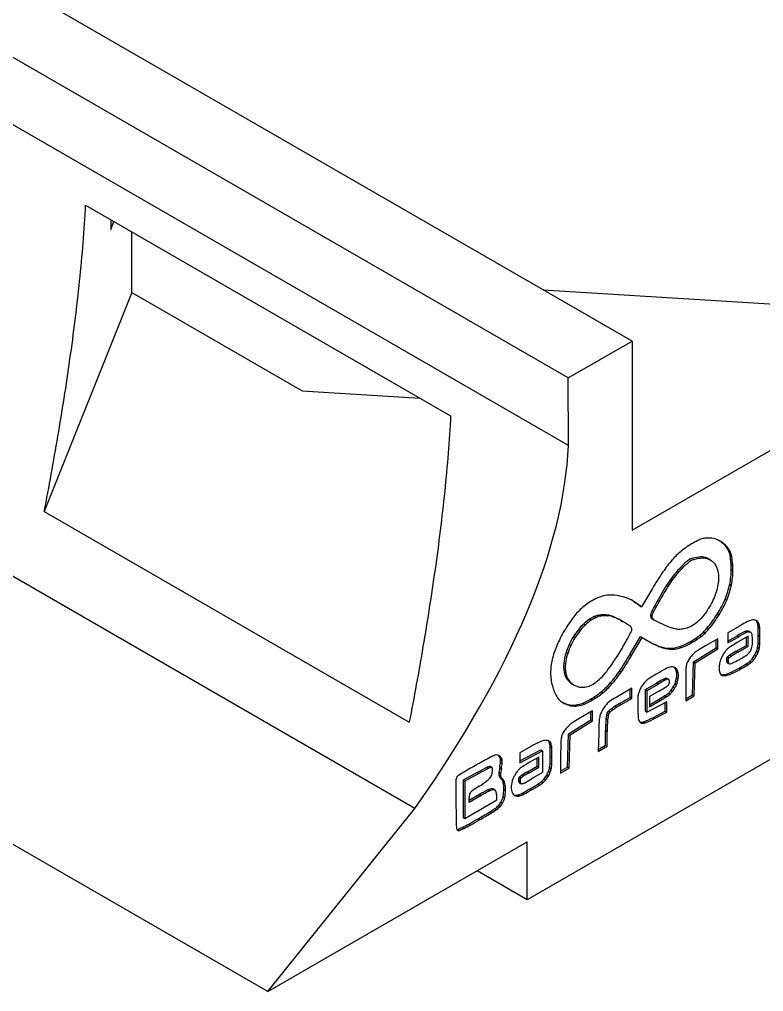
# Model space of a CAD drawing. Header units: millimetres. Extents: x 15 to 589, y 5 to 415.
# Drawn here: x 388.5 to 419.95, y 286.84 to 327.93 of the extents above; entities that cross this region are included whole.
import ezdxf

# ---------------------------------------------------------------- set-up
doc = ezdxf.new("R2010")
doc.units = ezdxf.units.MM

msp = doc.modelspace()

# ---------------------------------------------------------------- linework, layer by layer
at = {"color": 7, "linetype": 'Continuous', "lineweight": 25}
for p, q in [((414.39093, 314.32969), (344.38736, 354.7419)), ((411.69851, 312.7754), (341.69494, 353.1876)), ((411.70311, 309.92016), (341.69954, 350.33236)), ((405.2152, 294.57039), (335.21162, 334.98259)), ((399.00007, 286.83883), (328.9965, 327.25104)), ((391.29895, 320.07272), (406.72435, 311.16783)), ((392.36181, 319.45915), (392.36181, 319.05596)), ((392.36181, 319.05596), (392.49281, 319.38353)), ((393.25161, 316.38167), (393.25161, 318.94548)), ((410.62984, 316.50093), (421.63074, 315.82493)), ((393.25161, 316.38167), (389.5529, 307.13302)), ((393.25161, 316.38167), (400.44787, 312.22736)), ((411.69851, 312.7754), (414.39093, 314.32969)), ((414.39093, 314.32969), (414.39093, 306.33882)), ((414.39093, 306.33882), (426.22694, 313.1716)), ((411.70311, 309.92016), (411.69851, 312.7754)), ((400.44787, 312.22736), (405.41805, 311.92195)), ((442.49039, 309.49564), (409.96348, 290.71825)), ((389.5529, 307.13302), (404.97829, 298.22813)), ((418.15696, 305.84378), (418.22767, 305.80296)), ((418.36981, 305.63953), (418.44052, 305.59871)), ((418.50252, 305.40002), (418.57323, 305.3592)), ((417.71055, 305.08418), (417.62216, 305.13521)), ((418.5335, 305.2814), (418.60421, 305.24058)), ((418.55963, 305.09842), (418.63034, 305.0576)), ((418.57785, 304.88942), (418.64856, 304.8486)), ((418.58439, 304.68343), (418.6551, 304.64261)), ((415.25224, 303.87149), (414.79373, 303.09705)), ((418.51895, 304.05902), (418.58966, 304.0182)), ((414.72302, 303.13787), (414.48173, 303.31512)), ((414.48173, 303.31512), (414.55244, 303.2743)), ((414.79373, 303.09705), (414.55244, 303.2743)), ((418.32332, 303.42684), (418.39403, 303.38602)), ((414.72302, 303.13787), (414.79373, 303.09705)), ((412.58762, 302.57451), (412.65833, 302.53369)), ((412.79792, 302.69145), (412.86863, 302.65063)), ((413.01878, 302.74968), (413.08949, 302.70886)), ((413.28768, 302.76058), (413.35839, 302.71976)), ((413.5551, 302.70319), (413.62581, 302.66237)), ((413.94621, 302.50817), (413.91509, 302.526)), ((413.91509, 302.526), (413.9858, 302.48518)), ((414.01692, 302.46735), (413.94621, 302.50817)), ((415.23442, 302.59188), (415.3228, 302.54085)), ((417.99881, 302.80109), (418.06952, 302.76027)), ((419.6543, 302.48929), (419.72501, 302.44846)), ((412.12201, 302.13489), (412.19272, 302.09407)), ((412.3541, 302.38407), (412.42481, 302.34325)), ((417.4053, 302.0339), (417.47601, 301.99308)), ((417.5551, 302.19566), (417.62581, 302.15484)), ((418.96688, 302.30348), (418.44174, 302.00033)), ((419.15829, 302.05234), (419.229, 302.01152)), ((419.31532, 302.07246), (419.38603, 302.03164)), ((419.40701, 302.02261), (419.3363, 302.06343)), ((419.69827, 302.39353), (419.76898, 302.35271)), ((419.71812, 302.23096), (419.78883, 302.19014)), ((411.91355, 301.84111), (411.98426, 301.80029)), ((414.29676, 301.0801), (414.74639, 301.84363)), ((414.36747, 301.03928), (414.8171, 301.80281)), ((414.74639, 301.84363), (415.1916, 301.59668)), ((414.74639, 301.84363), (414.8171, 301.80281)), ((414.8171, 301.80281), (415.26231, 301.55586)), ((416.83476, 301.62079), (416.90547, 301.57997)), ((417.07219, 301.76732), (417.1429, 301.7265)), ((417.25249, 301.89779), (417.3232, 301.85697)), ((418.01159, 301.752), (417.49754, 301.45525)), ((417.94088, 301.37303), (417.94088, 301.71118)), ((418.01159, 301.33221), (418.01159, 301.752)), ((418.44174, 302.00033), (418.44174, 301.57456)), ((418.44174, 301.6562), (418.82975, 301.88019)), ((418.44174, 301.57456), (418.90046, 301.83937)), ((418.82975, 301.88019), (418.90046, 301.83937)), ((419.30205, 301.85832), (418.83838, 301.59065)), ((419.23134, 301.47338), (419.23134, 301.8175)), ((419.30205, 301.43256), (419.30205, 301.85832)), ((419.72295, 301.8991), (419.79366, 301.85828)), ((411.7378, 301.5155), (411.80851, 301.47468)), ((415.1916, 301.59668), (415.26231, 301.55586)), ((415.62694, 301.40515), (415.69765, 301.36433)), ((416.01318, 301.3478), (416.08389, 301.30698)), ((416.40046, 301.41938), (416.47118, 301.37856)), ((416.98839, 300.78172), (417.94088, 301.37303)), ((417.0591, 300.7409), (418.01159, 301.33221)), ((417.94088, 301.37303), (418.01159, 301.33221)), ((418.79692, 301.22259), (419.23134, 301.47338)), ((418.79692, 301.22259), (418.86764, 301.18177)), ((418.86764, 301.18177), (419.30205, 301.43256)), ((419.23134, 301.47338), (419.30205, 301.43256)), ((419.6543, 301.22965), (419.72501, 301.18883)), ((419.69827, 301.37616), (419.76898, 301.33534)), ((419.71812, 301.56167), (419.78883, 301.52085)), ((411.60249, 301.17226), (411.6732, 301.13144)), ((414.29676, 301.0801), (414.36747, 301.03928)), ((418.38212, 300.82347), (418.45283, 300.78265)), ((418.38752, 300.91647), (418.45823, 300.87565)), ((418.42671, 300.98629), (418.49742, 300.94547)), ((418.5229, 301.06105), (418.59361, 301.02023)), ((419.36457, 300.79821), (419.43528, 300.75739)), ((419.46949, 300.90955), (419.5402, 300.86873)), ((419.57212, 301.06371), (419.64283, 301.02289)), ((411.50443, 300.72607), (411.57514, 300.68525)), ((413.85887, 300.38507), (413.92958, 300.34425)), ((416.19847, 300.51925), (416.26918, 300.47843)), ((416.24534, 300.44622), (416.31605, 300.4054)), ((416.95321, 299.37767), (416.98839, 300.78172)), ((416.98839, 300.78172), (417.0591, 300.7409)), ((417.02392, 299.33685), (417.0591, 300.7409)), ((418.41082, 300.75225), (418.48153, 300.71143)), ((418.42496, 300.74035), (418.49567, 300.69953)), ((418.92383, 300.51528), (418.99454, 300.47446)), ((419.21381, 300.68825), (419.28452, 300.64743)), ((411.51737, 300.34498), (411.58808, 300.30416)), ((411.64404, 300.04369), (411.71475, 300.00287)), ((415.70374, 300.03622), (415.77445, 299.9954)), ((415.81645, 300.08135), (415.88716, 300.04053)), ((415.93075, 300.03602), (415.86004, 300.07684)), ((416.24534, 299.97547), (416.31605, 299.93465)), ((416.27258, 300.35136), (416.34329, 300.31054)), ((416.27258, 300.10178), (416.34329, 300.06095)), ((418.31469, 300.24415), (418.3854, 300.20333)), ((418.57537, 300.33335), (418.64608, 300.29253)), ((411.87818, 299.83091), (411.94889, 299.79009)), ((413.47276, 299.88215), (413.54347, 299.84133)), ((414.38599, 299.65899), (413.86708, 299.35943)), ((414.31528, 299.27404), (414.31528, 299.61817)), ((414.38599, 299.23322), (414.38599, 299.65899)), ((414.96051, 299.61105), (415.4214, 299.87712)), ((414.96051, 298.68855), (414.96051, 299.61105)), ((414.96051, 299.61105), (415.03122, 299.57023)), ((415.03122, 299.57023), (415.49212, 299.8363)), ((415.03122, 298.64773), (415.03122, 299.57023)), ((415.4214, 299.87712), (415.49212, 299.8363)), ((416.02995, 299.56354), (416.10066, 299.52272)), ((416.13087, 299.71577), (416.20158, 299.67495)), ((416.19847, 299.84832), (416.26918, 299.8075)), ((416.65967, 299.90201), (416.65967, 299.12657)), ((412.65611, 299.2064), (412.72682, 299.16558)), ((413.08737, 299.5069), (413.15808, 299.46608)), ((413.86668, 299.01508), (414.31528, 299.27404)), ((413.93739, 298.97426), (414.38599, 299.23322)), ((414.31528, 299.27404), (414.38599, 299.23322)), ((415.55782, 299.5549), (415.1234, 299.30412)), ((415.1234, 299.30412), (415.1234, 298.87835)), ((415.1234, 298.95999), (415.51636, 299.18684)), ((415.1234, 298.87835), (415.58707, 299.14602)), ((415.51636, 299.18684), (415.58707, 299.14602)), ((415.78306, 299.34669), (415.85377, 299.30587)), ((415.92744, 299.45344), (415.99815, 299.41262)), ((416.65967, 299.20821), (416.95321, 299.37767)), ((416.65967, 299.12657), (417.02392, 299.33685)), ((416.95321, 299.37767), (417.02392, 299.33685)), ((411.43352, 299.06464), (411.46199, 299.05139)), ((411.46199, 299.05139), (411.5327, 299.01057)), ((411.75155, 298.96066), (411.82226, 298.91984)), ((412.01903, 298.95366), (412.08974, 298.91284)), ((412.30637, 299.03299), (412.37708, 298.99217)), ((413.52186, 298.79244), (413.59258, 298.75162)), ((413.68013, 298.90159), (413.75084, 298.86077)), ((413.86668, 299.01508), (413.93739, 298.97426)), ((415.86081, 299.08468), (415.03122, 298.64773)), ((415.7901, 298.69119), (415.7901, 299.04743)), ((415.86081, 298.65037), (415.86081, 299.08468)), ((412.72682, 298.70117), (412.21277, 298.40442)), ((412.65611, 298.32219), (412.65611, 298.66035)), ((412.72682, 298.28137), (412.72682, 298.70117)), ((413.29017, 298.36896), (413.36088, 298.32814)), ((413.31259, 298.54185), (413.3833, 298.50103)), ((413.34436, 298.62839), (413.41507, 298.58757)), ((413.39921, 298.69523), (413.46992, 298.65441)), ((414.96051, 298.68855), (415.03122, 298.64773)), ((415.29247, 298.43001), (415.7901, 298.69119)), ((415.29247, 298.43001), (415.36318, 298.38919)), ((415.36318, 298.38919), (415.86081, 298.65037)), ((415.7901, 298.69119), (415.86081, 298.65037)), ((411.70362, 297.73088), (412.65611, 298.32219)), ((411.77433, 297.69006), (412.72682, 298.28137)), ((412.65611, 298.32219), (412.72682, 298.28137)), ((413.27533, 298.14686), (413.34604, 298.10604)), ((414.87659, 298.2416), (414.9473, 298.20078)), ((411.66844, 296.32684), (411.70362, 297.73088)), ((411.70362, 297.73088), (411.77433, 297.69006)), ((411.73915, 296.28602), (411.77433, 297.69006)), ((412.98239, 297.75508), (412.96143, 296.99162)), ((413.27061, 297.25175), (413.27061, 297.87621)), ((413.27061, 297.87621), (413.34132, 297.83539)), ((413.34132, 297.21093), (413.34132, 297.83539)), ((410.11821, 297.19525), (409.65428, 296.92743)), ((410.89439, 297.37905), (410.9651, 297.33823)), ((410.92759, 297.1916), (410.9983, 297.15078)), ((412.96143, 296.99162), (413.34132, 297.21093)), ((412.96371, 297.07458), (413.27061, 297.25175)), ((413.27061, 297.25175), (413.34132, 297.21093)), ((408.74284, 296.82192), (408.73263, 296.83126)), ((408.74284, 296.82192), (408.81355, 296.7811)), ((408.80848, 296.74075), (408.87919, 296.69993)), ((409.65428, 296.5862), (410.53605, 297.05686)), ((409.65428, 296.50763), (410.60676, 297.01604)), ((409.65428, 296.92743), (409.65428, 296.50763)), ((410.45314, 296.74995), (410.02019, 296.50002)), ((410.38243, 296.36501), (410.38243, 296.70913)), ((410.45314, 296.32418), (410.45314, 296.74995)), ((410.53605, 297.05686), (410.60676, 297.01604)), ((410.60676, 297.01604), (410.60676, 296.09355)), ((410.93548, 296.78169), (411.00619, 296.74087)), ((411.3749, 296.85117), (411.3749, 296.07574)), ((408.24549, 296.30609), (408.3162, 296.26527)), ((408.36898, 296.3539), (408.43969, 296.31308)), ((408.47205, 296.30963), (408.40134, 296.35045)), ((408.80104, 296.32629), (408.87175, 296.28547)), ((408.83394, 296.54038), (408.90465, 296.49956)), ((408.83563, 296.65841), (408.90634, 296.61759)), ((409.97871, 296.13195), (410.38243, 296.36501)), ((410.04942, 296.09113), (410.45314, 296.32418)), ((410.38243, 296.36501), (410.45314, 296.32418)), ((410.91002, 296.29738), (410.98073, 296.25656)), ((410.93035, 296.47473), (411.00106, 296.43391)), ((411.3749, 296.15738), (411.66844, 296.32684)), ((411.3749, 296.07574), (411.73915, 296.28602)), ((411.66844, 296.32684), (411.73915, 296.28602)), ((407.84756, 296.09283), (407.24843, 295.76727)), ((407.91827, 296.05201), (407.31914, 295.72645)), ((407.84756, 296.09283), (407.91827, 296.05201)), ((408.76592, 295.99801), (408.83663, 295.95719)), ((408.7683, 296.1146), (408.83901, 296.07378)), ((408.79122, 295.91926), (408.86193, 295.87844)), ((409.63588, 295.91108), (409.70659, 295.87026)), ((409.72621, 295.98271), (409.79692, 295.94189)), ((409.97871, 296.13195), (410.04942, 296.09113)), ((410.60676, 296.09355), (410.14587, 295.82748)), ((410.78465, 295.99081), (410.85536, 295.94999)), ((410.86589, 296.15394), (410.93661, 296.11312)), ((407.24843, 295.76727), (407.24843, 294.20099)), ((407.24843, 295.76727), (407.31914, 295.72645)), ((407.31914, 295.72645), (407.31914, 294.16017)), ((408.85175, 295.84732), (408.92246, 295.8065)), ((408.94378, 295.67988), (409.01449, 295.63906)), ((409.59465, 295.75057), (409.66536, 295.70975)), ((409.59893, 295.84283), (409.66964, 295.80201)), ((409.62392, 295.67903), (409.69463, 295.63821)), ((409.63652, 295.66858), (409.70723, 295.62776)), ((410.40767, 295.60412), (410.47838, 295.5633)), ((410.56985, 295.71995), (410.64056, 295.67913)), ((410.67917, 295.83363), (410.74989, 295.79281)), ((407.94283, 295.16954), (407.5035, 294.91592)), ((408.01354, 295.12872), (407.5035, 294.83428)), ((407.5035, 294.83428), (407.5035, 295.03915)), ((407.94283, 295.16954), (408.01354, 295.12872)), ((408.30399, 295.36508), (408.3747, 295.32426)), ((408.48129, 295.41357), (408.552, 295.37275)), ((408.59999, 295.36099), (408.52928, 295.40181)), ((408.67106, 294.94061), (408.67106, 295.1393)), ((408.94087, 295.08671), (409.01158, 295.04589)), ((408.97313, 295.39683), (409.04384, 295.35601)), ((409.47117, 295.13627), (409.54188, 295.09545)), ((409.58049, 295.14881), (409.6512, 295.10799)), ((409.74267, 295.22022), (409.81338, 295.1794)), ((410.07517, 295.40706), (410.14588, 295.36624)), ((407.31914, 294.16017), (408.67106, 294.94061)), ((408.74437, 294.70308), (408.81509, 294.66226)), ((408.84616, 294.83949), (408.91687, 294.79867)), ((399.00007, 286.83883), (405.2152, 294.57039)), ((408.37474, 294.42953), (408.44545, 294.38871)), ((408.60634, 294.582), (408.67705, 294.54118)), ((407.24843, 294.20099), (407.31914, 294.16017)), ((407.48994, 293.91944), (407.56065, 293.87862)), ((407.87523, 294.13706), (407.94594, 294.09624)), ((407.02251, 293.69023), (407.09322, 293.64941)), ((407.21657, 293.77765), (407.28728, 293.73683)), ((399.00007, 286.83883), (409.96348, 293.16788)), ((409.96348, 290.71825), (409.96348, 293.16788)), ((409.96348, 290.71825), (407.84182, 291.94306))]:
    msp.add_line(p, q, dxfattribs=at)
at = {"color": 8, "linetype": 'Continuous', "lineweight": 25}
msp.add_line((418.14061, 300.23977), (418.20709, 300.20139), dxfattribs=at)
at = {"color": 7, "linetype": 'Continuous', "lineweight": 25, "flags": 128}
msp.add_lwpolyline([(419.31532, 302.07246), (419.32979, 302.06687), (419.3363, 302.06343)], dxfattribs=at)
at = {"color": 7, "linetype": 'Continuous', "lineweight": 25}
for centre, radius, start, end in [((418.51715, 302.9873), 3.20769, 120.161641, 129.561824), ((419.84451, 300.66037), 5.88654, 117.055416, 119.952397), ((417.67719, 304.91251), 1.11392, 107.423938, 117.258879), ((417.55064, 305.32034), 0.68692, 94.025946, 107.538409), ((417.60656, 304.40699), 1.60196, 86.671711, 93.727806), ((417.65347, 305.14895), 0.85853, 68.403038, 86.922361), ((417.5387, 304.87296), 1.1574, 53.467808, 68.149083), ((417.46659, 304.91182), 1.15981, 53.469889, 57.972349), ((417.45094, 304.895), 1.18264, 39.016459, 53.345718), ((417.52165, 304.85418), 1.18264, 39.016459, 53.345718), ((418.56583, 302.92699), 3.2852, 129.546447, 138.974301), ((417.72927, 305.12811), 0.81966, 19.374011, 38.604402), ((417.79998, 305.08729), 0.81966, 19.374011, 38.604402), ((417.85016, 305.16626), 0.69297, 9.564731, 19.714107), ((417.92087, 305.12544), 0.69297, 9.564731, 19.714107), ((419.93063, 301.72766), 5.10206, 138.873891, 146.063393), ((415.33756, 304.73175), 3.24286, 6.492311, 9.75855), ((414.61096, 304.64889), 3.97418, 3.469893, 6.494774), ((415.40827, 304.69093), 3.24286, 6.492311, 9.75855), ((414.68167, 304.60807), 3.97418, 3.469893, 6.494774), ((427.489, 296.62782), 14.22003, 146.017211, 149.376167), ((415.49232, 304.69184), 3.09207, 348.190572, 359.844278), ((414.9972, 304.67265), 3.5872, 0.172332, 3.464571), ((415.56303, 304.65102), 3.09207, 348.190572, 359.844278), ((415.06791, 304.63182), 3.5872, 0.172332, 3.464571), ((415.1179, 304.76514), 3.47358, 337.338949, 348.271035), ((415.18861, 304.72432), 3.47358, 337.338949, 348.271035), ((413.98293, 301.12581), 2.57544, 118.51012, 125.284852), ((413.77592, 301.50866), 2.14022, 110.82064, 118.532546), ((413.54229, 302.12759), 1.47866, 100.912375, 110.883208), ((413.47904, 302.47343), 1.12711, 85.569673, 101.083814), ((413.36107, 301.13129), 2.47439, 76.763749, 85.246798), ((413.38531, 301.23825), 2.36472, 67.810903, 76.74201), ((413.79438, 302.24264), 1.28022, 53.69192, 67.786742), ((413.72226, 302.28145), 1.28268, 53.693952, 58.167338), ((414.49777, 305.01371), 4.14161, 327.707527, 337.471023), ((414.56848, 304.97289), 4.14161, 327.707527, 337.471023), ((414.30174, 300.8127), 3.02052, 132.589734, 143.784326), ((413.9042, 301.23815), 2.43827, 125.299637, 132.477966), ((416.46777, 299.20757), 5.71645, 143.631298, 150.643342), ((413.92098, 300.70107), 2.29949, 125.440063, 132.95365), ((413.99169, 300.66025), 2.29949, 125.440063, 132.95365), ((413.19498, 301.72984), 1.04036, 112.43641, 125.718041), ((413.26569, 301.68902), 1.04036, 112.43641, 125.718041), ((413.12415, 301.90212), 0.85409, 97.086353, 112.455252), ((413.19486, 301.8613), 0.85409, 97.086353, 112.455252), ((413.22472, 300.99127), 1.77044, 87.961955, 96.679677), ((413.29543, 300.95045), 1.77044, 87.961955, 96.679677), ((413.26452, 302.00095), 0.75999, 67.520904, 88.253799), ((413.33523, 301.96013), 0.75999, 67.520904, 88.253799), ((412.23868, 299.57449), 3.39436, 60.404133, 67.180814), ((412.3094, 299.53367), 3.39436, 60.404133, 67.180814), ((411.40861, 297.9493), 5.2169, 56.000504, 60.395715), ((413.4678, 305.65646), 5.35567, 319.744663, 327.781435), ((413.53851, 305.61564), 5.35567, 319.744663, 327.781435), ((425.69196, 290.65671), 13.44894, 118.493472, 120.003006), ((419.71275, 301.68078), 0.90778, 108.017564, 118.757081), ((419.50937, 302.31779), 0.23913, 82.911747, 108.884531), ((419.49854, 302.26748), 0.29042, 60.209386, 82.016196), ((419.41853, 302.30069), 0.30191, 38.657013, 51.59737), ((419.49485, 302.26532), 0.29414, 38.510276, 59.794764), ((419.46818, 302.34585), 0.23498, 11.708896, 37.620185), ((419.53889, 302.30503), 0.23498, 11.708896, 37.620185), ((414.36184, 300.32467), 2.87988, 141.055011, 148.226491), ((414.43255, 300.28385), 2.87988, 141.055011, 148.226491), ((413.98462, 300.63275), 2.39285, 132.9542, 141.114691), ((414.05533, 300.59193), 2.39285, 132.9542, 141.114691), ((404.50995, 306.96016), 11.002, 332.418312, 333.623833), ((414.2251, 302.15137), 0.15895, 354.950777, 50.674058), ((414.2332, 302.14161), 0.15029, 332.57522, 358.390703), ((416.03754, 303.41569), 1.94425, 308.674231, 314.707634), ((415.64268, 303.81646), 2.50686, 314.677736, 319.718242), ((415.71339, 303.77564), 2.50686, 314.677736, 319.718242), ((421.04724, 298.04771), 4.42777, 115.252942, 120.053828), ((419.26323, 301.85618), 0.22247, 76.457911, 118.14564), ((419.33394, 301.81536), 0.22247, 76.457911, 118.14564), ((419.34583, 301.92037), 0.11831, 5.453589, 70.134679), ((418.87487, 302.21047), 0.8435, 1.392157, 12.53502), ((408.40756, 301.90048), 11.31539, 359.992987, 1.673607), ((418.94558, 302.16964), 0.8435, 1.392157, 12.53502), ((408.47827, 301.85966), 11.31539, 359.992987, 1.673607), ((416.50255, 299.18333), 5.75864, 150.602727, 157.605037), ((414.52014, 300.22399), 3.06748, 148.184651, 155.100208), ((414.59085, 300.18317), 3.06748, 148.184651, 155.100208), ((401.1867, 308.8973), 14.84724, 329.417392, 330.645114), ((406.21022, 306.07201), 9.08374, 330.644533, 332.418106), ((415.61118, 303.69026), 2.40413, 289.165826, 300.593888), ((413.90202, 306.63834), 5.81177, 300.306126, 303.05694), ((413.97273, 306.59752), 5.81177, 300.306126, 303.05694), ((415.81607, 303.69304), 2.29918, 303.115841, 308.66409), ((415.88678, 303.65222), 2.29918, 303.115841, 308.66409), ((416.10825, 303.37487), 1.94425, 308.674231, 314.707634), ((421.11795, 298.00689), 4.42777, 115.252942, 120.053828), ((417.98634, 301.67108), 1.50008, 349.283618, 359.716365), ((417.9772, 301.67017), 1.50922, 359.752599, 9.975808), ((407.82803, 301.9005), 11.89492, 358.367675, 359.993252), ((407.89874, 301.85968), 11.89492, 358.367675, 359.993252), ((414.1709, 300.13557), 3.24006, 157.465211, 168.123478), ((414.54264, 300.21148), 3.09315, 155.065432, 161.90357), ((414.61335, 300.17066), 3.09315, 155.065432, 161.90357), ((404.78423, 306.7681), 10.66685, 323.652789, 329.431733), ((416.45313, 303.87366), 2.6031, 241.011924, 251.495072), ((416.52384, 303.83284), 2.6031, 241.011924, 251.495072), ((415.98758, 302.50457), 1.15705, 251.83912, 271.267783), ((416.05829, 302.46375), 1.15705, 251.83912, 271.267783), ((415.98019, 302.60972), 1.26235, 271.497599, 289.446757), ((416.0509, 302.5689), 1.26235, 271.497599, 289.446757), ((415.68189, 303.64944), 2.40413, 289.165826, 300.593888), ((418.15455, 299.78456), 1.77123, 121.902868, 128.585305), ((422.69965, 292.44692), 10.4025, 120.005464, 121.796775), ((419.49672, 300.32748), 1.46945, 142.895298, 150.021414), ((418.89612, 300.78479), 0.71456, 131.002626, 143.087346), ((419.18988, 300.44366), 1.16474, 122.057182, 130.898632), ((427.5603, 286.04402), 17.52672, 120.00005, 121.039941), ((423.62911, 293.29491), 9.57968, 120.006102, 121.865888), ((418.85766, 301.5726), 0.63692, 304.032978, 324.627088), ((418.99585, 301.48498), 0.4736, 323.592262, 348.694691), ((418.32201, 301.78614), 1.44384, 329.976591, 337.329974), ((418.99848, 301.50631), 0.71178, 337.127116, 349.464439), ((418.4732, 301.60111), 1.24555, 349.59507, 358.185096), ((419.06919, 301.46549), 0.71178, 337.127116, 349.464439), ((418.54391, 301.56029), 1.24555, 349.59507, 358.185096), ((413.18951, 300.33155), 2.23937, 167.862716, 182.379158), ((413.70863, 300.47551), 2.2184, 161.694699, 173.514757), ((413.77934, 300.43469), 2.2184, 161.694699, 173.514757), ((402.51806, 308.01553), 13.66886, 326.066062, 329.509927), ((402.58877, 307.97471), 13.66886, 326.066062, 329.509927), ((417.83312, 300.2372), 1.21928, 146.059679, 155.01641), ((417.81974, 300.24789), 1.20221, 137.796347, 146.126314), ((417.69545, 300.36235), 1.03325, 128.667696, 137.868375), ((419.23388, 300.48001), 1.16564, 160.820364, 171.476069), ((419.21171, 300.48964), 1.14154, 149.92364, 160.911438), ((418.65397, 300.85433), 0.27359, 166.872977, 186.477142), ((418.51842, 300.837), 0.13697, 185.669701, 218.224143), ((418.52605, 300.88463), 0.14213, 134.336422, 167.055163), ((418.80819, 300.59474), 0.54666, 121.458637, 134.253741), ((418.72468, 300.81351), 0.27359, 166.872977, 186.477142), ((418.59676, 300.84381), 0.14213, 134.336422, 167.055163), ((418.8789, 300.55392), 0.54666, 121.458637, 134.253741), ((427.63101, 286.0032), 17.52672, 120.00005, 121.039941), ((413.94905, 310.24618), 10.61203, 296.271831, 297.817094), ((417.03877, 304.38059), 3.98244, 297.881835, 303.109203), ((418.55707, 301.74702), 1.24591, 301.810804, 310.400183), ((418.90208, 301.33913), 0.71168, 310.530997, 322.871127), ((418.97279, 301.29831), 0.71168, 310.530997, 322.871127), ((418.32164, 301.78499), 1.44359, 322.668149, 330.023471), ((418.39235, 301.74417), 1.44359, 322.668149, 330.023471), ((418.39272, 301.74532), 1.44384, 329.976591, 337.329974), ((412.73839, 300.57723), 1.24291, 173.122152, 190.769598), ((412.8091, 300.53641), 1.24291, 173.122152, 190.769598), ((411.20604, 302.02057), 2.68077, 308.094954, 324.033172), ((409.69939, 303.17876), 5.01059, 318.857816, 326.112916), ((423.65508, 286.15989), 16.32505, 118.663211, 120.00184), ((416.30255, 299.61882), 0.98874, 108.624414, 118.906729), ((416.06864, 300.32503), 0.24485, 83.558748, 109.530813), ((416.05961, 300.28474), 0.28593, 60.228946, 82.666124), ((415.9836, 300.32265), 0.29125, 42.456675, 51.52195), ((416.00062, 300.34074), 0.26648, 23.31677, 42.058328), ((416.05853, 300.28632), 0.2851, 42.364586, 59.884292), ((415.88935, 300.29266), 0.3877, 8.707962, 23.332891), ((416.07133, 300.29992), 0.26648, 23.31677, 42.058328), ((415.96006, 300.25184), 0.3877, 8.707962, 23.332891), ((451.60572, 299.90099), 34.94605, 179.184808, 179.998326), ((418.10926, 300.37323), 1.44626, 170.786494, 179.011891), ((417.23645, 300.51152), 0.56259, 154.674596, 170.455875), ((418.96061, 300.51881), 0.88964, 171.339037, 184.203835), ((418.62921, 300.49231), 0.5572, 183.984034, 201.61787), ((418.45177, 300.78656), 0.05343, 219.958007, 239.879651), ((418.58913, 300.79618), 0.13697, 185.669701, 218.224143), ((418.52438, 300.74895), 0.05696, 221.201373, 282.813357), ((418.46321, 301.09191), 0.40528, 280.49201, 296.849998), ((416.65664, 304.43301), 4.52645, 295.080611, 300.058046), ((416.72735, 304.39219), 4.52645, 295.080611, 300.058046), ((412.96784, 310.8297), 11.91055, 300.004008, 301.62831), ((413.03855, 310.78888), 11.91055, 300.004008, 301.62831), ((418.62778, 301.7062), 1.24591, 301.810804, 310.400183), ((413.29261, 300.34195), 2.34282, 182.528582, 196.095188), ((412.27435, 300.48596), 0.76999, 190.550109, 215.055892), ((412.34506, 300.44514), 0.76999, 190.550109, 215.055892), ((412.26288, 300.48944), 0.76266, 215.765385, 239.708067), ((412.33359, 300.44862), 0.76266, 215.765385, 239.708067), ((409.7701, 303.13794), 5.01059, 318.857816, 326.112916), ((415.45405, 299.43611), 0.71371, 129.775428, 142.462781), ((415.89341, 298.90163), 1.40561, 121.470704, 129.601218), ((423.98744, 285.58411), 16.98987, 120.001573, 121.305048), ((423.18413, 286.43217), 15.52503, 118.804835, 120.000893), ((423.25484, 286.39135), 15.52503, 118.804835, 120.000893), ((415.93177, 299.63003), 0.46582, 104.333739, 119.309336), ((416.00248, 299.58921), 0.46582, 104.333739, 119.309336), ((415.83269, 300.02544), 0.05822, 61.977461, 106.19627), ((415.9035, 299.9889), 0.05415, 42.606628, 107.557171), ((415.8384, 299.94087), 0.13486, 5.597359, 38.901846), ((415.27773, 300.25992), 1.00856, 335.913766, 343.61817), ((415.41305, 300.22104), 0.86777, 343.561332, 352.100538), ((415.42563, 300.22657), 0.85609, 351.618256, 8.381744), ((415.48376, 300.18022), 0.86777, 343.561332, 352.100538), ((415.49634, 300.18575), 0.85609, 351.618256, 8.381744), ((418.23855, 300.3331), 0.13541, 199.88993, 256.566665), ((418.22107, 300.65307), 0.4195, 258.352164, 282.895507), ((418.29178, 300.61225), 0.4195, 258.352164, 282.895507), ((418.05377, 301.43223), 1.21639, 282.386729, 295.392012), ((418.12448, 301.39141), 1.21639, 282.386729, 295.392012), ((412.55429, 300.12662), 1.57375, 196.015245, 213.669443), ((412.30491, 300.43246), 0.73443, 241.004099, 276.857704), ((412.25787, 300.63676), 0.94315, 278.213079, 309.673527), ((411.00841, 302.02757), 3.26739, 309.514621, 318.957796), ((411.07912, 301.98674), 3.26739, 309.514621, 318.957796), ((416.03922, 298.98762), 1.45133, 149.977169, 157.264821), ((415.99064, 299.01712), 1.3945, 142.244577, 150.027783), ((406.79445, 314.73347), 17.52672, 300.00005, 301.039941), ((415.54655, 300.18275), 0.54666, 301.458637, 314.253741), ((415.45863, 299.9927), 0.71456, 311.002626, 323.087346), ((415.8287, 299.89287), 0.14213, 314.336422, 347.055163), ((415.70078, 299.92316), 0.27359, 346.872977, 6.477142), ((414.85802, 300.45002), 1.46945, 322.895298, 330.021414), ((414.92873, 300.4092), 1.46945, 322.895298, 330.021414), ((414.89619, 300.42897), 1.42586, 329.987287, 335.968869), ((414.96691, 300.38815), 1.42586, 329.987287, 335.968869), ((415.34844, 300.2191), 1.00856, 335.913766, 343.61817), ((411.80624, 299.62643), 0.67388, 213.535657, 246.05084), ((411.15744, 301.78958), 2.98644, 292.6261, 300.120645), ((411.22815, 301.74876), 2.98644, 292.6261, 300.120645), ((411.02737, 302.00361), 3.23684, 300.21101, 309.525518), ((411.09808, 301.96279), 3.23684, 300.21101, 309.525518), ((414.33196, 297.94822), 1.45032, 121.781971, 129.661275), ((420.00404, 288.73163), 12.27243, 120.004019, 121.629473), ((425.83132, 298.88806), 11.19953, 178.305167, 179.992728), ((415.85797, 299.17921), 1.22194, 169.457814, 178.120065), ((415.35663, 299.27096), 0.71227, 157.064897, 169.334661), ((410.72564, 307.48258), 9.57968, 300.006102, 301.865888), ((410.79635, 307.44176), 9.57968, 300.006102, 301.865888), ((415.16486, 300.33383), 1.16474, 302.057182, 310.898632), ((415.23557, 300.29301), 1.16474, 302.057182, 310.898632), ((415.52934, 299.95188), 0.71456, 311.002626, 323.087346), ((412.03106, 300.36018), 1.42716, 246.500089, 258.705255), ((412.10177, 300.31936), 1.42716, 246.500089, 258.705255), ((411.90641, 299.76466), 0.81879, 259.097267, 277.905535), ((411.97712, 299.72384), 0.81879, 259.097267, 277.905535), ((411.86236, 300.0812), 1.13837, 277.910637, 292.957432), ((411.93307, 300.04038), 1.13837, 277.910637, 292.957432), ((414.5049, 297.94239), 1.57599, 147.497912, 155.064571), ((414.5515, 297.91407), 1.63049, 140.648307, 147.538571), ((413.95268, 298.40825), 0.85411, 129.77093, 140.811454), ((414.96246, 296.84887), 2.41926, 126.546154, 130.253531), ((415.03317, 296.80805), 2.41926, 126.546154, 130.253531), ((415.19724, 296.53244), 2.81327, 122.633965, 126.550083), ((415.26795, 296.49162), 2.81327, 122.633965, 126.550083), ((416.27637, 294.84382), 4.81726, 120.014514, 122.611949), ((416.34708, 294.803), 4.81726, 120.014514, 122.611949), ((419.51766, 298.88254), 4.88588, 179.918584, 185.699854), ((417.41488, 289.39608), 10.4025, 120.005464, 121.796775), ((414.51875, 298.16623), 1.52088, 169.258628, 177.34181), ((413.67955, 298.32272), 0.66723, 154.799129, 169.030276), ((416.79701, 298.02319), 3.52385, 174.368958, 177.988738), ((416.11465, 298.09054), 2.83817, 170.850327, 174.370504), ((413.56663, 298.4977), 0.25785, 149.546221, 170.13992), ((413.56592, 298.50249), 0.25483, 130.858243, 150.392764), ((416.86772, 297.98237), 3.52385, 174.368958, 177.988738), ((416.18536, 298.04972), 2.83817, 170.850327, 174.370504), ((413.63734, 298.45688), 0.25785, 149.546221, 170.13992), ((413.63663, 298.46167), 0.25483, 130.858243, 150.392764), ((414.90327, 298.40578), 0.24747, 181.965847, 231.874392), ((413.51435, 301.80176), 3.81187, 290.938592, 297.805343), ((413.58506, 301.76094), 3.81187, 290.938592, 297.805343), ((412.53497, 297.19706), 1.20221, 137.796347, 146.126314), ((412.41068, 297.31152), 1.03325, 128.667696, 137.868375), ((412.86978, 296.73373), 1.77123, 121.902868, 128.585305), ((442.9898, 296.93029), 30.01874, 177.505587, 178.425552), ((421.1128, 297.87485), 7.84219, 178.012273, 179.990054), ((421.18351, 297.83403), 7.84219, 178.012273, 179.990054), ((414.78393, 298.45903), 0.23635, 256.29539, 293.082868), ((414.85862, 298.39147), 0.2103, 239.05697, 294.941772), ((412.82449, 297.3224), 1.44626, 170.786494, 179.011891), ((411.95168, 297.46069), 0.56259, 154.674596, 170.455875), ((412.54835, 297.18636), 1.21928, 146.059679, 155.01641), ((412.34646, 293.33884), 4.45387, 117.028563, 120.019483), ((411.48626, 295.02754), 2.55871, 112.565255, 117.05452), ((411.13622, 295.87141), 1.64512, 107.032202, 112.585498), ((410.75311, 297.13232), 0.32731, 89.494856, 107.5618), ((410.75306, 297.14441), 0.31523, 63.846245, 89.465619), ((410.73482, 297.32661), 0.16796, 18.189998, 43.514109), ((410.82028, 297.29401), 0.15142, 16.97963, 61.726451), ((410.27963, 297.17349), 0.64822, 1.601304, 18.488452), ((400.40657, 296.78397), 10.52891, 359.987616, 2.218805), ((410.35034, 297.13267), 0.64822, 1.601304, 18.488452), ((400.47728, 296.74315), 10.52891, 359.987616, 2.218805), ((446.32095, 296.85015), 34.94605, 179.184808, 179.998326), ((436.58541, 244.55393), 59.31004, 118.3703399, 118.9658908), ((409.06478, 295.52476), 1.38414, 109.671656, 118.556284), ((408.67088, 296.64366), 0.19802, 77.634475, 111.333887), ((408.65953, 296.62304), 0.2207, 45.742187, 75.901832), ((408.43039, 296.50214), 0.44709, 32.255992, 45.664165), ((408.64107, 296.6399), 0.19544, 5.435197, 31.067278), ((408.5011, 296.46132), 0.44709, 32.255992, 45.664165), ((408.71178, 296.59908), 0.19544, 5.435197, 31.067278), ((401.6733, 296.78317), 9.26218, 358.091641, 359.990853), ((401.74401, 296.74235), 9.26218, 358.091641, 359.990853), ((418.19888, 277.77193), 21.34295, 118.967452, 119.953688), ((426.39813, 261.95578), 38.8518, 117.854495, 118.520305), ((408.49782, 295.83777), 0.53197, 104.016244, 118.315196), ((408.56853, 295.79695), 0.53197, 104.016244, 118.315196), ((408.3809, 296.31226), 0.04331, 61.849557, 105.982778), ((408.45172, 296.27478), 0.04014, 19.295164, 107.441027), ((408.2884, 296.21696), 0.2134, 353.230292, 19.45642), ((413.42797, 295.50222), 4.69974, 169.901371, 172.513057), ((404.32115, 297.12428), 4.55041, 349.899935, 352.62752), ((408.3535, 296.60629), 0.48495, 352.188319, 6.169918), ((413.49868, 295.4614), 4.69974, 169.901371, 172.513057), ((404.39186, 297.08346), 4.55041, 349.899935, 352.62752), ((408.42421, 296.56547), 0.48495, 352.188319, 6.169918), ((410.36048, 295.42617), 1.09567, 122.331565, 131.393711), ((413.88896, 289.80147), 7.7355, 120.008798, 122.133519), ((410.20797, 296.43483), 0.71537, 336.881102, 348.922385), ((409.77778, 296.51701), 1.15334, 349.022089, 357.899353), ((409.84849, 296.47619), 1.15334, 349.022089, 357.899353), ((407.30616, 295.72408), 0.36591, 148.834452, 178.238189), ((407.09711, 295.85568), 0.119, 123.66643, 150.962886), ((421.02528, 273.59267), 26.37987, 121.438559, 122.038269), ((413.72965, 285.52869), 12.39077, 119.956828, 121.44324), ((426.46884, 261.91496), 38.8518, 117.854495, 118.520305), ((407.75162, 296.38666), 0.81961, 305.953728, 320.185656), ((408.05312, 296.13799), 0.42881, 319.913805, 341.75467), ((407.63431, 296.27745), 0.87022, 341.667027, 354.351716), ((409.26146, 296.04622), 0.49788, 172.105772, 185.556625), ((408.94791, 296.01303), 0.18261, 184.719934, 210.900044), ((409.0779, 296.09906), 0.3384, 212.094458, 228.064972), ((409.33217, 296.0054), 0.49788, 172.105772, 185.556625), ((409.01862, 295.97221), 0.18261, 184.719934, 210.900044), ((409.14862, 296.05824), 0.3384, 212.094458, 228.064972), ((410.67108, 295.27562), 1.42586, 149.987287, 155.968869), ((410.72806, 295.24368), 1.49118, 143.095779, 150.019651), ((410.11311, 295.70831), 0.72045, 131.471719, 143.27614), ((409.73284, 295.81445), 0.13689, 135.09954, 168.035247), ((409.98235, 295.56694), 0.48834, 121.635403, 135.193195), ((409.80355, 295.77363), 0.13689, 135.09954, 168.035247), ((410.05306, 295.52612), 0.48834, 121.635403, 135.193195), ((417.18193, 283.65599), 14.4061, 120.000759, 121.167322), ((417.25264, 283.61517), 14.4061, 120.000759, 121.167322), ((409.57664, 296.68747), 1.3945, 322.244577, 330.027783), ((409.64735, 296.64665), 1.3945, 322.244577, 330.027783), ((409.50909, 296.72788), 1.4732, 329.978948, 337.071334), ((409.5798, 296.68706), 1.4732, 329.978948, 337.071334), ((410.27869, 296.39401), 0.71537, 336.881102, 348.922385), ((509.21991, 296.15235), 102.28034, 180.2336102, 180.7866393), ((417.74068, 280.25661), 18.14281, 122.725067, 123.789252), ((403.86063, 301.85222), 7.52869, 302.741504, 305.502569), ((408.63484, 295.61909), 0.31487, 11.131477, 46.455411), ((408.70555, 295.57827), 0.31487, 11.131477, 46.455411), ((407.74433, 295.41245), 1.2289, 359.271458, 12.569001), ((407.81504, 295.37163), 1.2289, 359.271458, 12.569001), ((410.14165, 295.47803), 0.85609, 171.618256, 188.381744), ((410.15423, 295.48356), 0.86777, 163.561332, 172.100538), ((410.28955, 295.44468), 1.00856, 155.913766, 163.61817), ((409.88007, 295.78358), 0.28732, 168.099907, 186.597915), ((409.72887, 295.76373), 0.13486, 185.597359, 218.901846), ((409.66114, 295.71107), 0.0491, 220.717107, 239.913653), ((409.95078, 295.74276), 0.28732, 168.099907, 186.597915), ((409.79958, 295.72291), 0.13486, 185.597359, 218.901846), ((409.73449, 295.67487), 0.05415, 222.606628, 287.557171), ((409.6355, 296.07457), 0.46582, 284.333739, 299.309336), ((402.38315, 309.27243), 15.52503, 298.804835, 300.000893), ((401.57983, 310.12048), 16.98987, 300.001573, 301.305048), ((401.65054, 310.07966), 16.98987, 300.001573, 301.305048), ((409.67386, 296.80297), 1.40561, 301.470704, 309.601218), ((409.74457, 296.76215), 1.40561, 301.470704, 309.601218), ((410.11323, 296.26848), 0.71371, 309.775428, 322.462781), ((410.18394, 296.22766), 0.71371, 309.775428, 322.462781), ((408.21091, 295.03548), 0.70742, 169.022802, 179.702728), ((407.69098, 295.13429), 0.1782, 138.212944, 168.378718), ((407.92934, 294.9263), 0.49454, 124.286919, 138.646885), ((411.64428, 288.76422), 7.39789, 116.841134, 120.022367), ((411.71499, 288.7234), 7.39789, 116.841134, 120.022367), ((408.49887, 295.00092), 0.41302, 92.439517, 118.1537), ((408.56958, 294.9601), 0.41302, 92.439517, 118.1537), ((408.48431, 295.32212), 0.0915, 60.563626, 91.89368), ((408.55476, 295.28198), 0.09082, 19.970365, 91.742055), ((408.2163, 295.14788), 0.45484, 358.919115, 21.285183), ((408.14596, 295.2495), 0.81141, 329.648046, 348.426554), ((408.21667, 295.20868), 0.81141, 329.648046, 348.426554), ((407.29365, 295.4148), 1.67958, 348.735499, 359.386882), ((407.36436, 295.37398), 1.67958, 348.735499, 359.386882), ((409.67793, 295.41194), 0.3877, 188.707962, 203.332891), ((409.56665, 295.36386), 0.26648, 203.316715, 222.059506), ((409.57945, 295.37746), 0.2851, 222.36555, 239.88431), ((409.5094, 295.42721), 0.29345, 248.627344, 262.513257), ((409.57838, 295.37903), 0.28593, 240.228947, 262.66617), ((409.49864, 295.37957), 0.24485, 263.558815, 289.530808), ((409.56935, 295.33875), 0.24485, 263.558815, 289.530808), ((409.26473, 296.08577), 0.98874, 288.624414, 298.906729), ((409.33544, 296.04495), 0.98874, 288.624414, 298.906729), ((401.91219, 309.5447), 16.32505, 298.663211, 300.00184), ((401.98291, 309.50388), 16.32505, 298.663211, 300.00184), ((504.4403, 296.08655), 97.50027, 180.7865348, 181.3623128), ((408.0001, 295.41236), 1.02811, 306.133069, 316.379201), ((408.07081, 295.37154), 1.02811, 306.133069, 316.379201), ((408.22965, 295.19334), 0.71084, 316.395193, 330.146116), ((408.30036, 295.15251), 0.71084, 316.395193, 330.146116), ((384.25672, 335.04795), 47.23912, 299.998526, 300.700582), ((384.32743, 335.00713), 47.23912, 299.998526, 300.700582), ((406.8055, 297.06527), 3.06751, 300.768206, 305.949287), ((406.87621, 297.02445), 3.06751, 300.768206, 305.949287), ((404.68531, 298.99228), 5.79652, 295.892644, 298.936903), ((404.75602, 298.95146), 5.79652, 295.892644, 298.936903), ((396.17174, 314.40793), 23.40683, 298.917029, 300.000225), ((396.24245, 314.36711), 23.40683, 298.917029, 300.000225), ((407.10198, 293.75925), 0.13471, 176.053314, 234.723547), ((406.98231, 293.78311), 0.1012, 274.622766, 293.40151), ((405.59829, 297.11106), 3.70546, 292.6037, 295.895299), ((407.05856, 293.71868), 0.07745, 243.650589, 296.581474), ((405.669, 297.07024), 3.70546, 292.6037, 295.895299)]:
    msp.add_arc(centre, radius, start, end, dxfattribs=at)
for points, knots in [([(389.5529, 307.13302), (389.75365, 308.18101), (389.94624, 309.23871), (390.30984, 311.3798), (390.48093, 312.46309), (390.71492, 314.115), (390.78939, 314.67277), (390.92642, 315.7776), (390.98924, 316.32628), (391.10203, 317.41521), (391.152, 317.95547), (391.23728, 319.02636), (391.27252, 319.55751), (391.29895, 320.07272)], [0, 0, 0, 0, 0.25, 0.25, 0.5, 0.5, 0.625, 0.625, 0.75, 0.75, 0.875, 0.875, 1, 1, 1, 1]), ([(406.72435, 311.16783), (406.67145, 310.13674), (406.58544, 309.07288), (406.41642, 307.43753), (406.35308, 306.88343), (406.2156, 305.77403), (406.14205, 305.22299), (405.90944, 303.57901), (405.73853, 302.49509), (405.37363, 300.34486), (405.17928, 299.27736), (404.97829, 298.22813)], [0, 0, 0, 0, 0.25, 0.25, 0.375, 0.375, 0.5, 0.5, 0.75, 0.75, 1, 1, 1, 1]), ([(416.97341, 305.15197), (416.92913, 305.14164), (416.87865, 305.12987), (416.82414, 305.11231), (416.81458, 305.11161), (416.80905, 305.10785), (416.80595, 305.09967), (416.79743, 305.09404), (416.78669, 305.08389), (416.75636, 305.05752), (416.64015, 304.9551), (416.35054, 304.69308), (415.92536, 304.16005), (415.58624, 303.56542), (415.35542, 303.15192), (415.2441, 302.95277), (415.17849, 302.81879), (415.17167, 302.6989), (415.19508, 302.61807), (415.23259, 302.60012), (415.24708, 302.59318)], [0, 0, 0, 0, 0.0564056, 0.06430243, 0.06777704, 0.06912385, 0.07048671, 0.07486971, 0.07834432, 0.08454897, 0.11275179, 0.22537318, 0.45034255, 0.70293626, 0.81412425, 0.85780741, 0.90125517, 0.93879094, 0.97635269, 1, 1, 1, 1]), ([(417.04412, 305.11115), (417.00456, 305.10127), (416.96489, 305.0908), (416.91529, 305.07772), (416.90289, 305.07445), (416.89049, 305.07118), (416.88553, 305.06987), (416.88285, 305.06996), (416.87819, 305.06448), (416.87696, 305.06066), (416.872, 305.05617), (416.86952, 305.05401), (416.84718, 305.0342), (416.82732, 305.01659), (416.76766, 304.96412), (416.72773, 304.92977), (416.64776, 304.86148), (416.60848, 304.8245), (416.41675, 304.62815), (416.26756, 304.45933), (416.06276, 304.18187), (415.99837, 304.08528), (415.87573, 303.88784), (415.81529, 303.78858), (415.63704, 303.48874), (415.52242, 303.28628), (415.38189, 303.0319), (415.35395, 302.98094), (415.31229, 302.90438), (415.29759, 302.87895), (415.27329, 302.82658), (415.26366, 302.79959), (415.24374, 302.72009), (415.24315, 302.6701), (415.26429, 302.59005), (415.28686, 302.56122), (415.43382, 302.47837), (415.55373, 302.41878), (415.7982, 302.30579), (415.92372, 302.25543), (416.11706, 302.19008), (416.18229, 302.16963), (416.32163, 302.14894), (416.39458, 302.14649), (416.54598, 302.15931), (416.62461, 302.17531), (416.78499, 302.22581), (416.86711, 302.25996), (417.11429, 302.40683), (417.27767, 302.5579), (417.48789, 302.82862), (417.55302, 302.92508), (417.67607, 303.12238), (417.73367, 303.22389), (417.88934, 303.53579), (417.96519, 303.75265), (418.0499, 304.17015), (418.05792, 304.36958), (418.00402, 304.71314), (417.942, 304.85876), (417.75959, 305.07106), (417.63967, 305.1373), (417.43118, 305.17208), (417.35676, 305.17281), (417.20274, 305.15256), (417.12322, 305.1309), (417.04412, 305.11115)], [0, 0, 0, 0, 0.015625, 0.015625, 0.01953125, 0.02050781, 0.02050781, 0.02148437, 0.02148437, 0.02246094, 0.02246094, 0.0234375, 0.0234375, 0.03125, 0.03125, 0.046875, 0.046875, 0.0625, 0.0625, 0.125, 0.125, 0.15625, 0.15625, 0.1875, 0.1875, 0.25, 0.25, 0.265625, 0.265625, 0.2734375, 0.2734375, 0.28125, 0.28125, 0.296875, 0.296875, 0.3125, 0.3125, 0.375, 0.375, 0.4375, 0.4375, 0.46875, 0.46875, 0.5, 0.5, 0.53125, 0.53125, 0.5625, 0.5625, 0.625, 0.625, 0.65625, 0.65625, 0.6875, 0.6875, 0.75, 0.75, 0.8125, 0.8125, 0.875, 0.875, 0.9375, 0.9375, 0.96875, 0.96875, 1, 1, 1, 1]), ([(417.62404, 305.11897), (417.60395, 305.13497), (417.51306, 305.20735), (417.28859, 305.22674), (417.07844, 305.17688), (416.97341, 305.15197)], [0, 0, 0, 0, 0.12433534, 0.56235943, 1, 1, 1, 1])]:
    msp.add_open_spline(points, degree=3, knots=knots, dxfattribs=at)
msp.add_open_spline([(405.2152, 294.57039), (409.35743, 300.50277), (411.52007, 305.61936), (411.70311, 309.92016)], degree=3, dxfattribs=at)

doc.saveas('drawing.dxf')
